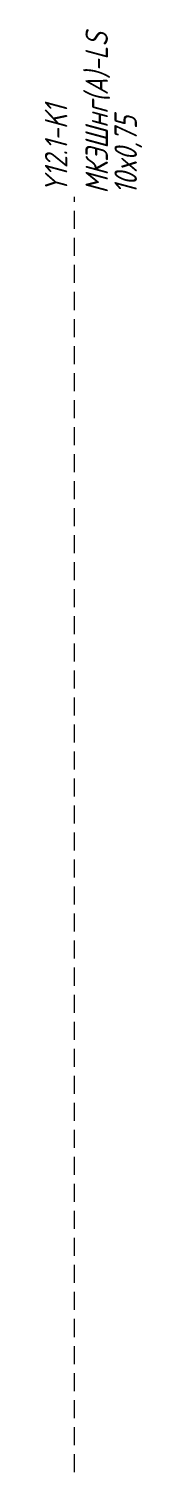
# Model space of a CAD drawing. Header units: millimetres. Extents: x 429 to 4975, y 1244 to 3612.
# Drawn here: x 4963.8 to 4974.7, y 1657.9 to 1818.1 of the extents above; entities that cross this region are included whole.
import ezdxf
from ezdxf.enums import TextEntityAlignment as Align

# ---------------------------------------------------------------- set-up
doc = ezdxf.new("R2010")
doc.units = ezdxf.units.MM
doc.linetypes.add('DASHED', pattern=[0.75, 0.5, -0.25])
doc.layers.add('шкаф_кабель-K', color=93, linetype='Continuous', lineweight=35)
doc.styles.add('СБ', font='GOST_A.TTF', dxfattribs={"oblique": 15, "height": 2})

# ---------------------------------------------------------------- blocks, each defined once
blk = doc.blocks.new('*U8')
at = {"linetype": 'DASHED', "lineweight": 20, "ltscale": 4}
blk.add_line((0, -141.57), (0, 0), dxfattribs=at)
at = {"style": 'СБ', "oblique": 15, "flags": 1}
for tag, p in [('МАРКА_КАБЕЛЯ+СЕЧЕНИЕ', (43.97, 10.72)), ('Примечание', (39.24, 11.12)), ('Мет_рукав', (20.3, 11.69)), ('НАЧАЛО', (9.11, 11.83)), ('Диаметр', (35.96, 11.12)), ('КОНЕЦ', (13.04, 11.69)), ('Длина', (31.79, 11.32)), ('Труба', (16.95, 11.69))]:
    blk.add_attdef(tag, p, '', height=2.5, rotation=90, dxfattribs=at)
at = {"lineweight": 30, "style": 'СБ', "oblique": 15}
blk.add_attdef('ОБОЗНАЧ_КАБЕЛЯ', text='', height=2.5, rotation=90, dxfattribs=at).set_placement((-2.05, 0.36), align=Align.MIDDLE_LEFT)
at = {"style": 'СБ', "oblique": 15}
for tag, p in [('МАРКА_КАБЕЛЯ', (3.72, 0.36)), ('Сечение', (6.95, 0.27))]:
    blk.add_attdef(tag, p, '', height=2.5, rotation=90, dxfattribs=at)

msp = doc.modelspace()

# ---------------------------------------------------------------- block references
at = {"layer": 'шкаф_кабель-K'}
msp.add_blockref('*U8', (4967.13, 1799.49), dxfattribs=at).add_auto_attribs({'ОБОЗНАЧ_КАБЕЛЯ': 'Y12.1-K1 ', 'МАРКА_КАБЕЛЯ': 'МКЭШнг(А)-LS', 'Сечение': '10x0,75'})

doc.saveas('drawing.dxf')
